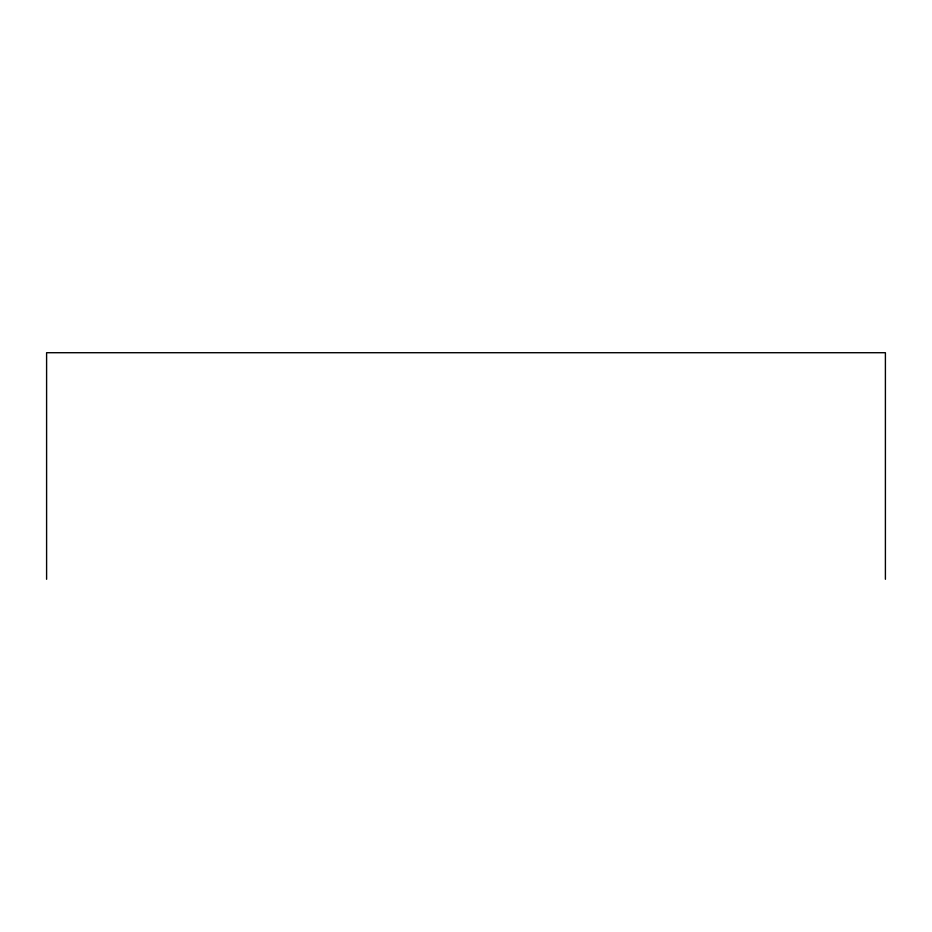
<?xml version="1.0" encoding="UTF-8"?>
<svg xmlns="http://www.w3.org/2000/svg" width="932" height="932" viewBox="0 0 932 932"><rect width="100%" height="100%" fill="white"/><g stroke="black" fill="none" stroke-linecap="round" stroke-linejoin="round"><path stroke-width="1.4" d="M885.4 579.285L885.4 352.715L46.6 352.715L46.6 579.285"/></g></svg>
